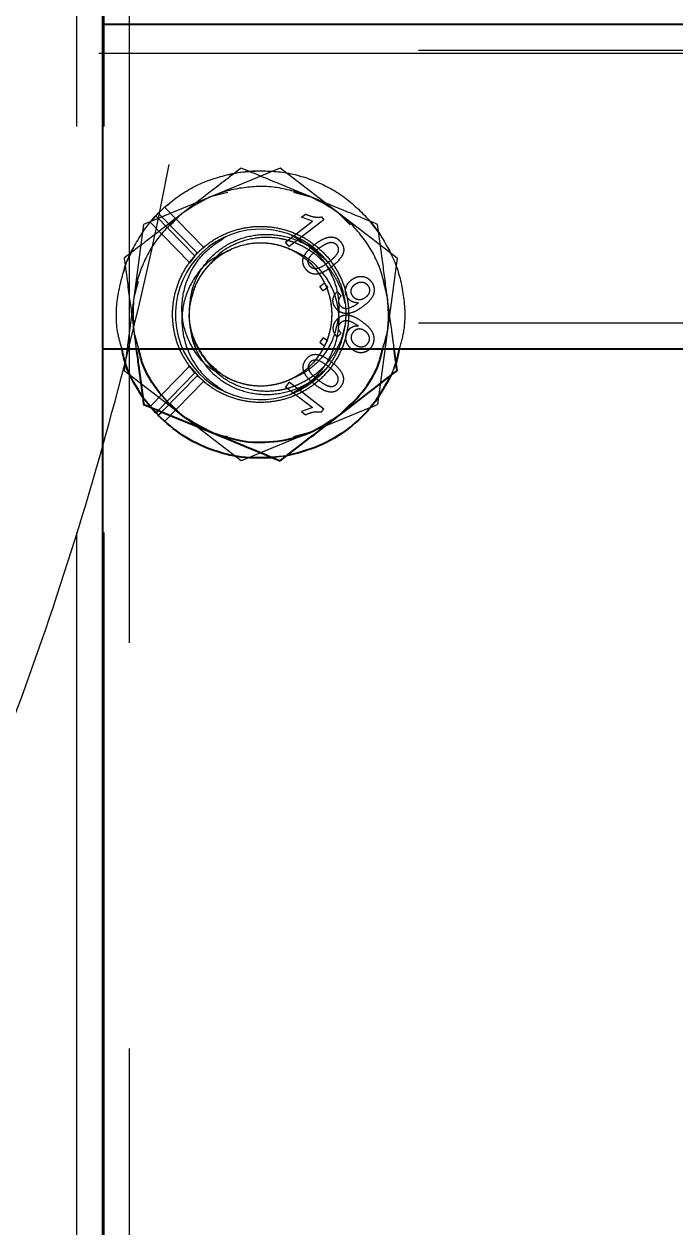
# Model space of a CAD drawing. Header units: millimetres. Extents: x 1293 to 41893, y 1011 to 26911.
# Drawn here: x 11724.6 to 11775.5, y 6624.8 to 6718.9 of the extents above; entities that cross this region are included whole.
import ezdxf

# ---------------------------------------------------------------- set-up
doc = ezdxf.new("R2010")
doc.units = ezdxf.units.MM
doc.header["$LTSCALE"] = 50
doc.linetypes.add('HIDDEN', pattern=[1.905, 1.27, -0.635])
doc.layers.add('CAPA_1', color=7, linetype='Continuous')
doc.layers.add('MAQUINAS', color=11, linetype='Continuous')
doc.styles.add('SLDTEXTSTYLE0', font='TXT', dxfattribs={"width": 0.75})
doc.dimstyles.new('SLDDIMSTYLE0', dxfattribs={"dimtxt": 100, "dimasz": 100, "dimexe": 0, "dimexo": 0.0625, "dimgap": 25, "dimtad": 2, "dimdec": 0, "dimlfac": 1.5, "dimrnd": 1e-09, "dimzin": 12, "dimdsep": 46, "dimtxsty": 'SLDTEXTSTYLE0', "dimsah": 1, "dimcen": 0.09, "dimadec": 0, "dimazin": 3, "dimtfac": 1, "dimtdec": 0, "dimtofl": 0, "dimtmove": 0, "dimatfit": 3, "dimfxl": 1, "dimfrac": 2, "dimtolj": 1, "dimtzin": 12, "dimarcsym": 0})

# ---------------------------------------------------------------- blocks, each defined once
blk = doc.blocks.new('_D_5')
at = {"layer": 'CAPA_1', "transparency": 16777216}
for p, q in [((11574.397, 7831.177), (17588.061, 7831.177)), ((17538.061, 7831.177), (17538.061, 4708.493)), ((16485.165, 4708.493), (17588.061, 4708.493))]:
    blk.add_line(p, q, dxfattribs=at)
for points in [[(17538.061, 7831.177), (17522.676, 7731.177), (17553.445, 7731.177)], [(17538.061, 4708.493), (17553.445, 4808.493), (17522.676, 4808.493)]]:
    blk.add_solid(points, dxfattribs=at)
at = {"layer": 'CAPA_1', "transparency": 16777216, "insert": (17409.154, 6122.057), "char_height": 100, "attachment_point": 1, "rotation": 90, "style": 'SLDTEXTSTYLE0'}
blk.add_mtext('4684', dxfattribs=at)
blk = doc.blocks.new('_D_15')
at = {"layer": 'CAPA_1', "transparency": 16777216}
for p, q in [((6530.125, 8742.377), (6530.125, 9415.646)), ((16745.162, 6492.001), (16745.162, 9415.646)), ((6530.125, 9365.646), (16745.162, 9365.646))]:
    blk.add_line(p, q, dxfattribs=at)
for points in [[(6530.125, 9365.646), (6630.125, 9350.262), (6630.125, 9381.031)], [(16745.162, 9365.646), (16645.162, 9381.031), (16645.162, 9350.262)]]:
    blk.add_solid(points, dxfattribs=at)
at = {"layer": 'CAPA_1', "transparency": 16777216, "insert": (11452.921, 9494.553), "char_height": 100, "attachment_point": 1, "style": 'SLDTEXTSTYLE0'}
blk.add_mtext('15323', dxfattribs=at)

msp = doc.modelspace()

# ---------------------------------------------------------------- linework, layer by layer
at = {"color": 1, "linetype": 'HIDDEN', "lineweight": 18}
for p, q in [((11728.6638163, 7060.1262403), (11728.6638163, 6289.4929069)), ((11730.7838163, 7060.1262403), (11730.7838163, 6289.4929069)), ((11732.8158163, 6289.4929069), (11732.8158163, 7060.1262403)), ((11984.4054871, 6716.5855382), (11668.9388204, 6716.5855382)), ((13057.151483, 6716.8275736), (11730.6958163, 6716.8275736)), ((13057.151483, 6695.4915736), (11730.6958163, 6695.4915736))]:
    msp.add_line(p, q, dxfattribs=at)
at = {"color": 7, "linetype": 'Continuous', "lineweight": 25}
for p, q in [((11730.6958163, 7060.1262403), (11730.6958163, 6289.4929069)), ((13055.031483, 6718.8595736), (11730.6958163, 6718.8595736)), ((13055.031483, 6693.4595736), (11730.6958163, 6693.4595736))]:
    msp.add_line(p, q, dxfattribs=at)
at = {"layer": 'MAQUINAS', "linetype": 'HIDDEN', "lineweight": 18}
for p, q in [((11744.5848455, 6707.6228082), (11733.9100596, 6703.2202773)), ((11740.5555086, 6707.0998635), (11741.2911571, 6707.2850493)), ((11741.0559846, 6707.2537224), (11742.0948456, 6707.3921073)), ((11741.5128073, 6707.314575), (11742.6355771, 6707.3740415)), ((11753.7349421, 6700.5794379), (11744.5848455, 6707.6228082)), ((11739.2474525, 6705.4215427), (11740.494105, 6705.7535401)), ((11745.6262073, 6705.7535401), (11746.8862248, 6705.4138537)), ((11735.0576472, 6704.0934968), (11735.5463845, 6704.5587791)), ((11735.5463845, 6704.5587791), (11735.9402145, 6704.8483422)), ((11738.6034915, 6701.4270801), (11735.5463845, 6704.5587791)), ((11734.4132438, 6703.3840875), (11737.4923837, 6700.229818)), ((11734.5461803, 6703.4822228), (11734.8618155, 6703.8905154)), ((11734.8618155, 6703.8905154), (11737.9189225, 6700.7588164)), ((11738.1109984, 6700.9656453), (11735.0576472, 6704.0934968)), ((11745.0137937, 6701.8359953), (11747.1283487, 6703.4636933)), ((11747.995178, 6703.5769087), (11745.2815897, 6701.4880993)), ((11746.2462354, 6703.7819405), (11746.566952, 6704.028815)), ((11747.1283487, 6703.4636933), (11746.2462354, 6703.7819405)), ((11747.8227843, 6703.8008667), (11747.995178, 6703.5769087)), ((11749.1598938, 6704.101123), (11750.0707382, 6703.187489)), ((11751.4736344, 6703.6157442), (11752.4074953, 6702.400596)), ((11751.650874, 6703.4509781), (11752.2901493, 6702.6204906)), ((11733.9100596, 6703.2202773), (11732.3853702, 6691.774376)), ((11732.6108455, 6700.3326349), (11733.1435609, 6701.3960519)), ((11738.6034915, 6701.4270801), (11738.1109984, 6700.9656453)), ((11738.7159743, 6701.5053336), (11738.6034915, 6701.4270801)), ((11741.0525356, 6701.3876672), (11740.9248067, 6701.3216555)), ((11745.2815897, 6701.4880993), (11745.0137937, 6701.8359953)), ((11746.7479172, 6701.6960313), (11747.1266479, 6701.4597177)), ((11747.2785382, 6701.3170203), (11747.1266479, 6701.4597177)), ((11732.4652668, 6699.9796512), (11732.8648524, 6700.9485237)), ((11737.9189225, 6700.7588164), (11737.5018243, 6700.1890732)), ((11753.7349421, 6700.5794379), (11752.2102528, 6689.1335366)), ((11732.356713, 6699.5061077), (11732.5351753, 6700.1491578)), ((11733.483523, 6698.7429581), (11733.1477149, 6697.4973266)), ((11747.6917544, 6698.3570359), (11748.0396503, 6698.624832)), ((11748.0396503, 6698.624832), (11748.3074464, 6698.276936)), ((11752.6367893, 6698.7429581), (11752.9426305, 6697.5945223)), ((11747.9595505, 6698.00914), (11747.6917544, 6698.3570359)), ((11748.3074464, 6698.276936), (11747.9595505, 6698.00914)), ((11749.0490264, 6697.961319), (11749.3516121, 6697.6402027)), ((11750.6611045, 6697.0388996), (11750.7261669, 6697.091579)), ((11733.1477149, 6694.8564872), (11733.3337954, 6693.4595736)), ((11733.524307, 6693.4595736), (11733.1477149, 6694.8564872)), ((11749.4985785, 6694.5717367), (11749.6619507, 6695.2772781)), ((11750.6611045, 6695.3149143), (11750.7261669, 6695.2622349)), ((11752.9725974, 6694.8564872), (11752.6367893, 6693.6108558)), ((11733.483523, 6693.6108558), (11733.1776818, 6694.7592916)), ((11747.9595505, 6694.3446739), (11747.6917544, 6693.996778)), ((11747.6917544, 6693.996778), (11748.0396503, 6693.7289819)), ((11748.3074464, 6694.0768778), (11747.9595505, 6694.3446739)), ((11749.0490264, 6694.3924949), (11749.3516121, 6694.7136112)), ((11738.5406818, 6692.961592), (11738.8542695, 6692.5242655)), ((11734.4132438, 6688.9697264), (11737.4923837, 6692.1239959)), ((11737.46932, 6692.1630695), (11738.2139635, 6691.3004024)), ((11737.9189225, 6691.5949975), (11737.4923837, 6692.1239959)), ((11753.6550455, 6692.3741627), (11753.2554599, 6691.4052902)), ((11753.775231, 6692.8984468), (11753.4239264, 6691.8137698)), ((11741.5354668, 6684.7310057), (11732.3853702, 6691.774376)), ((11735.0550973, 6688.6612963), (11737.9189225, 6691.5949975)), ((11738.1109984, 6691.3881686), (11735.3359889, 6688.5454501)), ((11746.8818145, 6690.7534225), (11747.3274836, 6691.0717542)), ((11748.0791367, 6691.7889371), (11747.1266479, 6690.8940962)), ((11753.3407338, 6691.6120533), (11752.9827316, 6690.9673646)), ((11738.6034915, 6690.9267338), (11735.5463845, 6687.7950348)), ((11745.2815897, 6690.8657145), (11745.0137937, 6690.5178186)), ((11745.0137937, 6690.5178186), (11747.1283487, 6688.8901206)), ((11747.995178, 6688.7769052), (11745.2815897, 6690.8657145)), ((11735.1175213, 6688.2117789), (11733.8279694, 6689.7497907)), ((11734.4132438, 6688.9697264), (11733.830163, 6689.7333233)), ((11736.9604185, 6688.2526908), (11736.0495741, 6689.1663249)), ((11750.0707382, 6689.1663249), (11749.2290842, 6688.3272408)), ((11751.650874, 6688.9028357), (11741.5354668, 6684.7310057)), ((11747.1283487, 6688.8901206), (11746.2462354, 6688.5718734)), ((11746.2462354, 6688.5718734), (11746.566952, 6688.3249989)), ((11747.8227843, 6688.5529472), (11747.995178, 6688.7769052)), ((11751.650874, 6688.9028357), (11752.2102528, 6689.1335366)), ((11746.8728598, 6686.9322711), (11745.6262073, 6686.6002738)), ((11745.1281802, 6685.1197214), (11743.5861383, 6684.9721302)), ((11745.0643277, 6685.1000915), (11744.0254667, 6684.9617065))]:
    msp.add_line(p, q, dxfattribs=at)
at = {"layer": 'MAQUINAS', "linetype": 'Continuous', "lineweight": 25}
for p, q in [((11753.7349421, 6691.774376), (11753.5104597, 6693.4595736)), ((11753.9038622, 6693.4595736), (11753.6550455, 6692.3741627)), ((11734.8618155, 6688.4632985), (11734.4132438, 6688.9697264)), ((11734.8618155, 6688.4632985), (11735.0550973, 6688.6612963)), ((11735.0576472, 6688.260317), (11735.3359889, 6688.5454501))]:
    msp.add_line(p, q, dxfattribs=at)
at = {"layer": 'MAQUINAS', "linetype": 'HIDDEN', "lineweight": 18}
msp.add_arc((11743.0601562, 6696.1769069), 6.6666667, 37.587605897, 307.587605897, dxfattribs=at)
for points in [[(11249.4863275, 6613.1026127), (11252.2660351, 6608.9542759), (11257.8254502, 6600.6576022), (11267.0327103, 6588.8302816), (11276.839491, 6577.5028465), (11287.27915, 6566.752474), (11298.3016344, 6556.601859), (11309.8768735, 6547.0859213), (11321.9672121, 6538.2338025), (11334.5349406, 6530.0735686), (11347.5404274, 6522.6308376), (11360.9427764, 6515.9290422), (11374.6998123, 6509.9892648), (11388.7682522, 6504.8301952), (11403.1038311, 6500.4680654), (11417.661444, 6496.9166004), (11432.3952874, 6494.1869743), (11447.2590031, 6492.2877757), (11462.2058243, 6491.22498), (11477.1887228, 6491.0019312), (11492.1605569, 6491.6193312), (11507.0742196, 6493.0752373), (11521.8827871, 6495.3650687), (11536.5396661, 6498.4816208), (11550.9987406, 6502.4150878), (11565.2145171, 6507.1530935), (11579.1422675, 6512.6807303), (11592.7381698, 6518.9806064), (11605.9594464, 6526.0328999), (11618.7644983, 6533.8154217), (11631.1130359, 6542.3036852), (11642.9662063, 6551.470983), (11654.286715, 6561.2884716), (11665.0389434, 6571.7252615), (11675.1890611, 6582.7485146), (11684.7051321, 6594.3235477), (11693.5572152, 6606.4139416), (11701.7174586, 6618.9816552), (11709.1601871, 6631.987146), (11715.8619831, 6645.3894939), (11721.8017604, 6659.1465301), (11726.96083, 6673.21497), (11731.3229598, 6687.5505489), (11734.8744249, 6702.1081618), (11737.6040509, 6716.8420052), (11739.5032496, 6731.7057208), (11740.5660453, 6746.6525421), (11740.7890938, 6761.6354404), (11740.1716949, 6776.6072752), (11738.7157848, 6791.5209354), (11736.4259682, 6806.3295124), (11733.3093609, 6820.9863557), (11729.3760999, 6835.4455635), (11724.6373254, 6849.6608427), (11719.1125578, 6863.590449), (11712.8019739, 6877.1794249), (11705.7896425, 6890.4265513), (11700.5018675, 6898.8989373), (11697.8579799, 6903.1351303)], [(11732.8648524, 6700.9485237), (11733.3001784, 6701.7334687), (11734.1708305, 6703.3033588), (11736.136774, 6705.171126), (11738.4453826, 6706.5937343), (11740.185784, 6707.0337264), (11741.0559846, 6707.2537224)], [(11742.0948456, 6707.3921073), (11742.9922909, 6707.4075765), (11744.7871816, 6707.4385147), (11747.3876873, 6706.6698413), (11749.7740065, 6705.3818317), (11751.0252515, 6704.094596), (11751.650874, 6703.4509781)], [(11746.8728598, 6705.4215427), (11746.0404265, 6705.6934749), (11744.37556, 6706.2373392), (11741.7264435, 6706.1891388), (11739.1570846, 6705.5421948), (11737.6926406, 6704.5814803), (11736.9604185, 6704.101123)], [(11752.9725974, 6697.4973266), (11752.7918809, 6698.354201), (11752.430448, 6700.0679499), (11751.064147, 6702.3380519), (11749.2191976, 6704.23971), (11747.6549724, 6705.0275985), (11746.8728598, 6705.4215427)], [(11736.9604185, 6704.101123), (11736.3087017, 6703.5161808), (11735.0052682, 6702.3462963), (11733.7224527, 6700.0279938), (11732.9980432, 6697.4793918), (11733.0978243, 6695.7307888), (11733.1477149, 6694.8564872)], [(11737.4923837, 6692.1239959), (11737.2528289, 6692.4947189), (11736.7737193, 6693.2361651), (11736.3408668, 6694.4962947), (11736.140224, 6695.8074858), (11736.1977878, 6697.1351161), (11736.5064527, 6698.4267696), (11737.0562141, 6699.6359583), (11737.8265129, 6700.7179901), (11738.7891406, 6701.6331758), (11739.9087001, 6702.3478687), (11741.1440603, 6702.8358124), (11742.4498265, 6703.0790763), (11743.7780193, 6703.0687222), (11745.0798343, 6702.8051303), (11746.3074368, 6702.2979863), (11747.415719, 6701.5659251), (11748.3639574, 6700.635846), (11749.1173091, 6699.5419245), (11749.6480925, 6698.3243564), (11749.9368042, 6697.027881), (11749.9728354, 6695.7001367), (11749.7548623, 6694.3899112), (11749.2908943, 6693.1453485), (11748.5979794, 6692.0121791), (11747.70158, 6691.0320426), (11746.6346281, 6690.240948), (11745.4363513, 6689.6679859), (11744.1506946, 6689.3341271), (11742.8252176, 6689.2519472), (11741.5074359, 6689.4233158), (11740.2502069, 6689.8462283), (11739.0831721, 6690.4891262), (11738.4350563, 6691.0884878), (11738.1109984, 6691.3881686)], [(11738.635167, 6692.7707312), (11738.2558706, 6693.4010804), (11737.4972779, 6694.6617789), (11737.3867945, 6696.9224387), (11738.091662, 6699.0323672), (11739.5658976, 6700.7175537), (11741.5686297, 6701.7087948), (11743.7993641, 6701.8585726), (11745.9173101, 6701.1431755), (11747.6003519, 6699.671764), (11748.5921543, 6697.6682648), (11748.7418317, 6695.4377749), (11748.0262749, 6693.3196182), (11746.5556024, 6691.6371744), (11744.5493072, 6690.6431906), (11742.3292621, 6690.5016409), (11740.1721221, 6691.1868682), (11739.1474854, 6692.2427768), (11738.635167, 6692.7707312)], [(11748.3429669, 6700.2433987), (11748.5902713, 6699.8815399), (11749.08488, 6699.1578222), (11749.5349127, 6697.915659), (11749.7676961, 6696.6151551), (11749.70218, 6695.7410197), (11749.6694219, 6695.303952)], [(11738.635167, 6692.7707312), (11738.4280198, 6693.0738314), (11738.0137255, 6693.680032), (11737.6367691, 6694.720493), (11737.4417849, 6695.8098214), (11737.4966626, 6696.5420149), (11737.5241014, 6696.9081117)]]:
    msp.add_open_spline(points, degree=3, dxfattribs=at)
for points, knots in [([(11741.5354668, 6707.6228082), (11740.7358052, 6707.0072613), (11739.2348568, 6705.8518926), (11737.6846978, 6704.6586437), (11736.9604185, 6704.101123)], [0, 0, 0, 0, 0.5327709195, 1, 1, 1, 1]), ([(11746.8728598, 6705.4215427), (11746.0278931, 6705.7700267), (11744.2194297, 6706.5158792), (11742.4683769, 6707.2380543), (11741.5354668, 6707.6228082)], [0, 0, 0, 0, 0.4672290805, 1, 1, 1, 1]), ([(11752.2102528, 6703.2202773), (11751.2773427, 6703.6050311), (11749.5262898, 6704.3272062), (11747.7178265, 6705.0730587), (11746.8728598, 6705.4215427)], [0, 0, 0, 0, 0.5327709195, 1, 1, 1, 1]), ([(11736.9604185, 6704.101123), (11736.2361392, 6703.5436024), (11734.6859803, 6702.3503535), (11733.1850319, 6701.1949847), (11732.3853702, 6700.5794379)], [0, 0, 0, 0, 0.4672290805, 1, 1, 1, 1]), ([(11737.0725502, 6704.1702923), (11737.0430689, 6704.153691), (11736.6295901, 6703.9208562), (11736.328861, 6703.5406169), (11736.0495741, 6703.187489)], [0, 0, 0, 0, 0.0713006586, 1, 1, 1, 1]), ([(11746.566952, 6704.028815), (11746.7678316, 6703.9422677), (11747.1688965, 6703.7694725), (11747.6050735, 6703.790414), (11747.8227843, 6703.8008667)], [0, 0, 0, 0, 0.5008657323, 1, 1, 1, 1]), ([(11737.5241014, 6696.9081117), (11737.5671567, 6697.2998), (11737.6522104, 6698.0735606), (11738.1639649, 6699.3899044), (11739.1073005, 6700.7060172), (11740.5679366, 6701.7908084), (11742.2351766, 6702.3891574), (11744.0012418, 6702.5068801), (11745.7294624, 6702.1199952), (11747.2313851, 6701.3485729), (11747.9967728, 6700.5875972), (11748.3429669, 6700.2433987)], [0, 0, 0, 0, 0.08167741326, 0.16134965292, 0.29103561645, 0.41314821695, 0.53422134276, 0.65476504264, 0.77634598374, 0.89883858743, 1, 1, 1, 1]), ([(11745.4569709, 6702.3978171), (11746.1480773, 6701.9835545), (11747.3367902, 6701.2710169), (11748.5804258, 6699.5254745), (11749.1854941, 6697.8507629), (11749.1696965, 6696.6863022), (11749.1639953, 6696.2660609)], [0, 0, 0, 0, 0.3146952276, 0.5412802636, 0.8344529944, 1, 1, 1, 1]), ([(11752.9725974, 6697.4973266), (11752.8519101, 6698.4033312), (11752.5936056, 6700.3424327), (11752.3435011, 6702.2199765), (11752.2102528, 6703.2202773)], [0, 0, 0, 0, 0.4672290805, 1, 1, 1, 1]), ([(11752.2901493, 6702.6204906), (11752.7531298, 6701.8508876), (11753.6790907, 6700.3116815), (11754.3007359, 6697.6771476), (11754.4099598, 6695.3359242), (11754.0402192, 6693.9651157), (11753.9038622, 6693.4595736)], [0, 0, 0, 0, 0.27899747189, 0.55799494378, 0.83699241568, 1, 1, 1, 1]), ([(11740.0067198, 6691.5066359), (11739.7110499, 6691.640792), (11738.7633517, 6692.0707967), (11737.6525752, 6693.5096224), (11736.8770478, 6695.5031284), (11736.8706066, 6697.6576487), (11737.5040997, 6699.4869595), (11738.6355477, 6701.1254432), (11739.7009191, 6701.8368141), (11740.3392819, 6702.2630624)], [0, 0, 0, 0, 0.0732264463, 0.2347095547, 0.3940996147, 0.5545736249, 0.7120391065, 0.8274559063, 1, 1, 1, 1]), ([(11738.635167, 6692.7707312), (11738.7993004, 6692.5744898), (11739.2093685, 6692.0842037), (11739.8067995, 6691.6168407), (11740.3535883, 6691.2873907), (11740.7381784, 6691.0908901), (11741.2269621, 6690.8917499), (11741.5960073, 6690.7841378), (11741.7984392, 6690.7371796), (11741.7987641, 6690.7371043), (11741.799247, 6690.7369923), (11741.8001218, 6690.7367896), (11741.8017235, 6690.7364188), (11741.8047102, 6690.7357285), (11741.8104467, 6690.7344067), (11741.8219771, 6690.7317664), (11741.8466748, 6690.7261816), (11741.9039109, 6690.7135942), (11742.0803556, 6690.6773594), (11742.6818635, 6690.5812466), (11743.3641518, 6690.5783788), (11744.026391, 6690.6735507), (11744.4065355, 6690.7517939), (11744.8323832, 6690.8742415), (11745.2086567, 6691.0183281), (11745.4370564, 6691.1231003), (11745.6658109, 6691.2351828), (11745.9565326, 6691.394618), (11746.355896, 6691.6605646), (11746.7310082, 6691.9597847), (11747.0606924, 6692.2726234), (11747.3817852, 6692.6295657), (11747.7102741, 6693.0647019), (11747.9629871, 6693.4897425), (11748.1029018, 6693.7766367), (11748.2086359, 6694.008212), (11748.3323433, 6694.315891), (11748.4725338, 6694.7749503), (11748.572842, 6695.2443793), (11748.6359516, 6695.7480837), (11748.651714, 6696.251053), (11748.6234451, 6696.715974), (11748.569266, 6697.1137966), (11748.5110011, 6697.3990438), (11748.4685154, 6697.5677738), (11748.4123257, 6697.7787831), (11748.3141323, 6698.0886377), (11748.1407509, 6698.5073948), (11747.9587793, 6698.866431), (11747.7789179, 6699.1687959), (11747.4899553, 6699.595728), (11747.0306765, 6700.1387949), (11746.3645003, 6700.7059414), (11745.7044944, 6701.1116841), (11745.0892898, 6701.391547), (11744.5035046, 6701.583333), (11743.912742, 6701.7059428), (11743.3117935, 6701.7660718), (11742.2746989, 6701.7587078), (11740.7953234, 6701.4040818), (11739.1776327, 6700.3348485), (11737.965975, 6698.7855162), (11737.6713928, 6697.533914), (11737.5241014, 6696.9081117)], [0, 0, 0, 0, 0.0250183393, 0.0625054019, 0.0734573844, 0.0875362356, 0.1047409226, 0.1250701816, 0.1250803607, 0.1250883983, 0.1251028381, 0.1251289002, 0.1251763229, 0.1252638223, 0.1254290511, 0.1257527371, 0.126422057, 0.1279084332, 0.1314910879, 0.1440579985, 0.187538546, 0.1974735942, 0.2095664057, 0.2255093013, 0.240804538, 0.2489692379, 0.2501056218, 0.265748455, 0.2813911902, 0.2970338277, 0.3126763678, 0.3258384144, 0.3440073869, 0.3659743424, 0.3741241396, 0.3752533995, 0.3909020105, 0.4065504226, 0.4221986369, 0.4378466545, 0.4561989405, 0.4713844309, 0.4834019797, 0.4954853143, 0.4998684357, 0.5004379052, 0.5168673871, 0.5316456932, 0.544772521, 0.5562476018, 0.5660707012, 0.5952358472, 0.6255591058, 0.65134778, 0.670842643, 0.6916214935, 0.7115649492, 0.7298045647, 0.7506541573, 0.8129902501, 0.8753265879, 0.937663171, 1, 1, 1, 1]), ([(11749.6694219, 6697.0498619), (11749.5925961, 6697.3612002), (11749.4389326, 6697.9839248), (11749.0748758, 6698.7799025), (11748.6523444, 6699.4803755), (11748.1608366, 6700.1154745), (11747.3752955, 6700.8876084), (11746.5572783, 6701.4211714), (11745.8329173, 6701.7446958), (11745.4297529, 6701.8949463), (11744.9879754, 6702.0250797), (11744.1316837, 6702.2033723), (11742.8382079, 6702.2406002), (11741.2032149, 6701.8083413), (11739.8832464, 6701.0768557), (11739.3125484, 6700.3693729), (11739.100753, 6700.1068145)], [0, 0, 0, 0, 0.0699532646, 0.1399173443, 0.1901926553, 0.248551045, 0.3148793671, 0.4302459983, 0.4592128132, 0.4882050122, 0.524204637, 0.5597299267, 0.6792719485, 0.802424344, 0.9266764407, 1, 1, 1, 1]), ([(11746.3806951, 6700.5292055), (11746.4253006, 6700.6431323), (11746.5145767, 6700.8711521), (11746.8198774, 6701.2583351), (11747.1015943, 6701.4924632), (11747.2893921, 6701.6485375)], [0, 0, 0, 0, 0.249753552, 0.499871473, 1, 1, 1, 1]), ([(11747.2893921, 6701.6485375), (11747.446057, 6701.7625139), (11747.7590004, 6701.9901856), (11748.2103581, 6702.1966551), (11748.5978773, 6702.2485662), (11748.8880509, 6702.1992668), (11749.1431118, 6702.0574458), (11749.2704341, 6701.9108164), (11749.3341584, 6701.837429)], [0, 0, 0, 0, 0.2504817087, 0.5003455958, 0.6317049057, 0.7502211388, 0.8749866995, 1, 1, 1, 1]), ([(11747.5582753, 6701.3014784), (11747.7110145, 6701.4126885), (11747.94011, 6701.5794939), (11748.275791, 6701.7603706), (11748.4615971, 6701.7988445), (11748.5543777, 6701.8180562)], [0, 0, 0, 0, 0.5003723119, 0.7505151407, 1, 1, 1, 1]), ([(11749.018123, 6701.6002177), (11749.0556325, 6701.5406584), (11749.1306497, 6701.4215426), (11749.1419219, 6701.2062647), (11749.0903355, 6701.0013955), (11748.858034, 6700.648679), (11748.5822551, 6700.431505), (11748.3616636, 6700.2577906)], [0, 0, 0, 0, 0.1247447425, 0.2494837578, 0.3744708184, 0.4996480989, 1, 1, 1, 1]), ([(11748.5543777, 6701.8180562), (11748.5988745, 6701.8164463), (11748.6878395, 6701.8132276), (11748.8158538, 6701.7718283), (11748.9308984, 6701.701425), (11748.9890446, 6701.6339575), (11749.018123, 6701.6002177)], [0, 0, 0, 0, 0.2501584562, 0.5001555724, 0.7500324303, 1, 1, 1, 1]), ([(11749.3341584, 6701.837429), (11749.3883662, 6701.7567672), (11749.4967372, 6701.5955097), (11749.5705471, 6701.3088636), (11749.5468336, 6701.0141647), (11749.2993032, 6700.4824365), (11748.9263797, 6700.1637353), (11748.6283725, 6699.9090578)], [0, 0, 0, 0, 0.125373348, 0.2506437386, 0.375697515, 0.5011131747, 1, 1, 1, 1]), ([(11732.3853702, 6700.5794379), (11732.5186186, 6699.5791371), (11732.7687231, 6697.7015933), (11733.0270275, 6695.7624918), (11733.1477149, 6694.8564872)], [0, 0, 0, 0, 0.5327709195, 1, 1, 1, 1]), ([(11740.6790344, 6701.1946376), (11740.1452982, 6700.9654892), (11738.9512501, 6700.4528499), (11737.6449912, 6698.8555054), (11736.8790867, 6696.847644), (11736.8700652, 6694.6969728), (11737.5041993, 6692.8667059), (11738.6355131, 6691.2284223), (11739.7009061, 6690.5170192), (11740.3392819, 6690.0907515)], [0, 0, 0, 0, 0.12345414514, 0.27618546634, 0.42693717465, 0.57871408703, 0.72764552193, 0.83680715805, 1, 1, 1, 1]), ([(11745.4569709, 6689.9559968), (11746.1471815, 6690.3702328), (11747.3343535, 6691.0827246), (11748.5878712, 6692.8285606), (11749.1723784, 6694.5538148), (11749.2317325, 6696.4860901), (11748.7247485, 6698.3882355), (11747.6106255, 6699.9038542), (11746.3982569, 6700.8304285), (11745.6922352, 6701.1266696), (11745.3392155, 6701.2747939)], [0, 0, 0, 0, 0.1658148828, 0.2852039547, 0.4396784994, 0.5380553636, 0.6848651293, 0.8410092991, 0.920502639, 1, 1, 1, 1]), ([(11746.5857805, 6699.7218401), (11746.5067986, 6699.8438028), (11746.3881746, 6700.0269805), (11746.3567586, 6700.2795923), (11746.3606066, 6700.4232119), (11746.373999, 6700.4938747), (11746.3806951, 6700.5292055)], [0, 0, 0, 0, 0.4987953461, 0.7491482596, 0.8745764119, 1, 1, 1, 1]), ([(11746.8988868, 6699.9628565), (11746.8619161, 6700.0226013), (11746.7879543, 6700.1421239), (11746.7807206, 6700.3565989), (11746.8285565, 6700.5617749), (11747.064701, 6700.9114773), (11747.3389312, 6701.1281622), (11747.5582753, 6701.3014784)], [0, 0, 0, 0, 0.1246963828, 0.2494616582, 0.3744323466, 0.4996371137, 1, 1, 1, 1]), ([(11732.2185845, 6693.4595736), (11732.0999106, 6693.867091), (11731.7311466, 6695.1333993), (11731.7521725, 6697.3950767), (11732.2275687, 6699.1181264), (11732.4652668, 6699.9796512)], [0, 0, 0, 0, 0.1917639669, 0.5958819835, 1, 1, 1, 1]), ([(11748.6283725, 6699.9090578), (11748.4719048, 6699.7950803), (11748.1593471, 6699.5674001), (11747.7119692, 6699.3640692), (11747.3257733, 6699.3102948), (11747.0347712, 6699.3567122), (11746.7763449, 6699.5017297), (11746.6493421, 6699.6484236), (11746.5857805, 6699.7218401)], [0, 0, 0, 0, 0.2504758129, 0.5003473544, 0.6257683408, 0.7501761831, 0.8749696966, 1, 1, 1, 1]), ([(11748.3616636, 6700.2577906), (11748.1380194, 6700.0898913), (11747.8584191, 6699.8799833), (11747.4598785, 6699.7426537), (11747.2492449, 6699.7473587), (11747.0443667, 6699.810751), (11746.9473662, 6699.9121693), (11746.8988868, 6699.9628565)], [0, 0, 0, 0, 0.5004095025, 0.6256126137, 0.7505796735, 0.875343692, 1, 1, 1, 1]), ([(11749.8934808, 6697.4400821), (11749.8546228, 6697.496743), (11749.7769331, 6697.6100264), (11749.7118457, 6697.8064107), (11749.6905838, 6698.0118933), (11749.7145406, 6698.216928), (11749.7787905, 6698.4141052), (11749.9146428, 6698.6547869), (11750.0705308, 6698.7917568), (11750.1741085, 6698.8827647)], [0, 0, 0, 0, 0.1250740585, 0.2500636243, 0.3732612247, 0.5001992382, 0.6242961009, 0.7503685137, 1, 1, 1, 1]), ([(11750.1741085, 6698.8827647), (11750.2953062, 6698.9635006), (11750.4779031, 6699.0851377), (11750.7618646, 6699.1524718), (11750.9807797, 6699.1586482), (11751.1942389, 6699.1195424), (11751.4656377, 6699.0105365), (11751.615114, 6698.8510362), (11751.7150328, 6698.7444167)], [0, 0, 0, 0, 0.2498688585, 0.3764535287, 0.5003476657, 0.6272386366, 0.7508240847, 1, 1, 1, 1]), ([(11750.4234226, 6698.5206421), (11750.5031726, 6698.5739978), (11750.6624624, 6698.6805687), (11750.9077736, 6698.7180132), (11751.0966841, 6698.6918906), (11751.2776361, 6698.6238009), (11751.3764324, 6698.5199987), (11751.4429328, 6698.4501287)], [0, 0, 0, 0, 0.2502503989, 0.4998417518, 0.6295762977, 0.7506653539, 1, 1, 1, 1]), ([(11751.7150328, 6698.7444167), (11751.7674507, 6698.6654813), (11751.8722706, 6698.5076343), (11751.9417258, 6698.2287519), (11751.9429775, 6697.9436709), (11751.8393013, 6697.5772177), (11751.5520624, 6697.1888917), (11751.2588868, 6696.9528217), (11751.1119214, 6696.8344826)], [0, 0, 0, 0, 0.1250635897, 0.2500895576, 0.3751100052, 0.5001693996, 0.7494409524, 1, 1, 1, 1]), ([(11748.9302514, 6696.6761198), (11748.8642686, 6696.7764766), (11748.7650491, 6696.9273849), (11748.7143654, 6697.1628949), (11748.7140201, 6697.4014878), (11748.8093249, 6697.6943131), (11748.9690419, 6697.8722234), (11749.0490264, 6697.961319)], [0, 0, 0, 0, 0.2498594906, 0.3757183909, 0.500481002, 0.7498462328, 1, 1, 1, 1]), ([(11749.3516121, 6697.6402027), (11749.3025084, 6697.5818399), (11749.213827, 6697.4764364), (11749.1476144, 6697.3138052), (11749.1393291, 6697.1827233), (11749.1584557, 6697.0805284), (11749.1969857, 6696.9835163), (11749.2371067, 6696.9273028), (11749.257166, 6696.8991979)], [0, 0, 0, 0, 0.2764767993, 0.4993179598, 0.6237184282, 0.7494961879, 0.8747561628, 1, 1, 1, 1]), ([(11750.2881813, 6697.575099), (11750.2386372, 6697.6507777), (11750.1644065, 6697.7641652), (11750.1316856, 6697.9424987), (11750.1377781, 6698.0772984), (11750.1729503, 6698.208127), (11750.254756, 6698.3696515), (11750.3561046, 6698.4603788), (11750.4234226, 6698.5206421)], [0, 0, 0, 0, 0.2495205461, 0.3738507838, 0.4998887841, 0.6240955932, 0.7503154422, 1, 1, 1, 1]), ([(11751.4429328, 6698.4501287), (11751.4919106, 6698.3719861), (11751.5651046, 6698.2552074), (11751.5847888, 6698.0714325), (11751.5673924, 6697.9353892), (11751.5215055, 6697.804918), (11751.4269441, 6697.6471879), (11751.3223776, 6697.5569761), (11751.252903, 6697.497039)], [0, 0, 0, 0, 0.2490168506, 0.3721383925, 0.4993654558, 0.6235619335, 0.7498926933, 1, 1, 1, 1]), ([(11751.1119214, 6696.8344826), (11750.9455622, 6696.7131442), (11750.6134091, 6696.4708797), (11750.1292847, 6696.2635778), (11749.7150281, 6696.2302963), (11749.4099386, 6696.2949343), (11749.1351146, 6696.4433582), (11748.9985583, 6696.5985109), (11748.9302514, 6696.6761198)], [0, 0, 0, 0, 0.2504849429, 0.5001185141, 0.6278991852, 0.7500923696, 0.8749936752, 1, 1, 1, 1]), ([(11749.257166, 6696.8991979), (11749.3013761, 6696.8499506), (11749.3897594, 6696.751497), (11749.5705693, 6696.6629115), (11749.768965, 6696.6322192), (11750.1581364, 6696.719301), (11750.4376499, 6696.8969109), (11750.6611045, 6697.0388996)], [0, 0, 0, 0, 0.1252073258, 0.2503100191, 0.3753386279, 0.5006201474, 1, 1, 1, 1]), ([(11750.7261669, 6697.091579), (11750.6476675, 6697.0885179), (11750.4901756, 6697.0823766), (11750.2618849, 6697.1505329), (11750.0508574, 6697.2628683), (11749.9458614, 6697.381099), (11749.8934808, 6697.4400821)], [0, 0, 0, 0, 0.2489431768, 0.4994502947, 0.7502849385, 1, 1, 1, 1]), ([(11751.252903, 6697.497039), (11751.1771523, 6697.4458975), (11751.0625391, 6697.3685188), (11750.8856986, 6697.3201143), (11750.747981, 6697.3135439), (11750.6141495, 6697.3373017), (11750.4440657, 6697.4072088), (11750.350659, 6697.5078094), (11750.2881813, 6697.575099)], [0, 0, 0, 0, 0.24997649069, 0.37822216712, 0.50034233219, 0.62745243068, 0.75081109269, 1, 1, 1, 1]), ([(11752.5965012, 6693.4595736), (11752.7462232, 6693.932322), (11753.1605758, 6695.2406433), (11753.0458611, 6696.6177947), (11752.9725974, 6697.4973266)], [0, 0, 0, 0, 0.3613397315, 1, 1, 1, 1]), ([(11753.5104597, 6693.4595736), (11753.4514784, 6693.9023488), (11753.2753883, 6695.2242635), (11753.0935374, 6696.5894255), (11752.9725974, 6697.4973266)], [0, 0, 0, 0, 0.3349498552, 1, 1, 1, 1]), ([(11749.1639953, 6696.087753), (11749.03187, 6695.3946128), (11748.7579757, 6693.957741), (11747.6058322, 6692.4503145), (11746.3991118, 6691.5233221), (11745.6925202, 6691.2271232), (11745.3392155, 6691.07902)], [0, 0, 0, 0, 0.3159019835, 0.6548613522, 0.8274263116, 1, 1, 1, 1]), ([(11751.1119214, 6695.5193312), (11750.9455619, 6695.6406695), (11750.6134082, 6695.8829335), (11750.129179, 6696.0902847), (11749.7149038, 6696.1235113), (11749.4098359, 6696.0588231), (11749.1351143, 6695.9104558), (11748.9985582, 6695.755303), (11748.9302514, 6695.677694)], [0, 0, 0, 0, 0.2504849259, 0.5001184801, 0.6280398822, 0.7500923866, 0.8749936837, 1, 1, 1, 1]), ([(11737.5241014, 6695.4457022), (11737.5671567, 6695.0540139), (11737.6522104, 6694.2802533), (11738.1639649, 6692.9639095), (11739.1073005, 6691.6477967), (11740.5679366, 6690.5630054), (11742.2351766, 6689.9646565), (11744.0012418, 6689.8469338), (11745.7294624, 6690.2338186), (11747.2313851, 6691.005241), (11747.9967728, 6691.7662167), (11748.3429669, 6692.1104152)], [0, 0, 0, 0, 0.0816774133, 0.1613496529, 0.2910356165, 0.4131482169, 0.5342213428, 0.6547650426, 0.7763459837, 0.8988385874, 1, 1, 1, 1]), ([(11749.6694219, 6695.303952), (11749.5925958, 6694.9926134), (11749.438932, 6694.3698889), (11749.0748756, 6693.5739111), (11748.6523445, 6692.8734384), (11748.1608366, 6692.2383394), (11747.3752957, 6691.4662057), (11746.5572775, 6690.9326416), (11745.832918, 6690.6091188), (11745.4297499, 6690.4588644), (11744.9879897, 6690.3287493), (11744.1315795, 6690.1503311), (11742.8397128, 6690.1148082), (11741.197594, 6690.5395169), (11739.6942827, 6691.4157558), (11738.9883169, 6692.3189303), (11738.635167, 6692.7707312)], [0, 0, 0, 0, 0.0665559257, 0.1331219772, 0.180955552, 0.2364796647, 0.2995866198, 0.4093502407, 0.4369102246, 0.4644943597, 0.498745591, 0.5325455244, 0.6462817497, 0.7634530038, 0.8816705499, 1, 1, 1, 1]), ([(11747.1266479, 6690.8940962), (11747.3602093, 6691.0878094), (11747.6610438, 6691.3373182), (11747.9591134, 6691.6539641), (11748.1435559, 6691.8602221), (11748.3556764, 6692.1192681), (11748.6093541, 6692.473438), (11748.9910116, 6693.0896149), (11749.4253671, 6694.0187041), (11749.5880705, 6694.8755368), (11749.6694219, 6695.303952)], [0, 0, 0, 0, 0.1741680577, 0.2243339503, 0.2498477307, 0.3332575432, 0.4166697768, 0.5000844782, 0.7500429764, 1, 1, 1, 1]), ([(11748.9302514, 6695.677694), (11748.8642719, 6695.5773368), (11748.7649944, 6695.426332), (11748.7143393, 6695.1908033), (11748.7140641, 6694.9522163), (11748.8093224, 6694.6595004), (11748.969041, 6694.4815903), (11749.0490264, 6694.3924949)], [0, 0, 0, 0, 0.2498591948, 0.3759561592, 0.5004815934, 0.749846529, 1, 1, 1, 1]), ([(11749.3516121, 6694.7136112), (11749.3024553, 6694.7720049), (11749.2137637, 6694.8773624), (11749.147431, 6695.0402857), (11749.1396279, 6695.1709913), (11749.1632574, 6695.3082721), (11749.2196469, 6695.3961475), (11749.257166, 6695.454616)], [0, 0, 0, 0, 0.2770742738, 0.4999140274, 0.6248342849, 0.7503808481, 1, 1, 1, 1]), ([(11749.257166, 6695.454616), (11749.3013761, 6695.5038633), (11749.3897594, 6695.6023169), (11749.5705693, 6695.6909024), (11749.768965, 6695.7215946), (11750.1581364, 6695.6345129), (11750.4376499, 6695.456903), (11750.6611045, 6695.3149143)], [0, 0, 0, 0, 0.1252073258, 0.2503100191, 0.3753386279, 0.5006201474, 1, 1, 1, 1]), ([(11749.8934808, 6694.9137318), (11749.8733133, 6694.8859958), (11749.8329767, 6694.8305217), (11749.7673649, 6694.7099762), (11749.7113663, 6694.54761), (11749.6907047, 6694.341709), (11749.7145598, 6694.1366779), (11749.7788489, 6693.939589), (11749.9147282, 6693.6989508), (11750.0705287, 6693.5620584), (11750.1741085, 6693.4710492)], [0, 0, 0, 0, 0.0626107389, 0.1252263593, 0.2501941382, 0.3735862588, 0.5002863049, 0.6245798583, 0.750412027, 1, 1, 1, 1]), ([(11750.7261669, 6695.2622349), (11750.6474764, 6695.2652925), (11750.4891812, 6695.2714432), (11750.2606483, 6695.2027067), (11750.050015, 6695.0901566), (11749.9456055, 6694.9724799), (11749.8934808, 6694.9137318)], [0, 0, 0, 0, 0.24954045915, 0.50197970724, 0.75137177366, 1, 1, 1, 1]), ([(11751.252903, 6694.8567749), (11751.1771522, 6694.9079175), (11751.062632, 6694.9852349), (11750.8858127, 6695.0336755), (11750.7482163, 6695.0402847), (11750.6142755, 6695.0165491), (11750.4441537, 6694.9466963), (11750.3506595, 6694.8460036), (11750.2881813, 6694.7787148)], [0, 0, 0, 0, 0.2499766017, 0.3779151287, 0.5003420213, 0.627106401, 0.7508109821, 1, 1, 1, 1]), ([(11751.7150328, 6693.6093972), (11751.7674507, 6693.6883325), (11751.8722706, 6693.8461795), (11751.9417258, 6694.125062), (11751.9429775, 6694.4101429), (11751.8393013, 6694.7765962), (11751.5520624, 6695.1649222), (11751.2588868, 6695.4009922), (11751.1119214, 6695.5193312)], [0, 0, 0, 0, 0.1250635897, 0.2500895576, 0.3751100052, 0.5001693996, 0.7494409524, 1, 1, 1, 1]), ([(11751.4429328, 6693.9036852), (11751.4919135, 6693.9818275), (11751.565054, 6694.0985133), (11751.58478, 6694.2822687), (11751.5674462, 6694.4182031), (11751.5215594, 6694.5487812), (11751.4270371, 6694.7065459), (11751.3223775, 6694.7968379), (11751.252903, 6694.8567749)], [0, 0, 0, 0, 0.249017166, 0.3718446562, 0.4993648037, 0.6232259432, 0.7498923764, 1, 1, 1, 1]), ([(11750.2881813, 6694.7787148), (11750.238637, 6694.7030362), (11750.16447, 6694.5897464), (11750.131693, 6694.4114358), (11750.1377451, 6694.2767366), (11750.1729016, 6694.1457904), (11750.2546786, 6693.9842384), (11750.3561066, 6693.8934359), (11750.4234226, 6693.8331718)], [0, 0, 0, 0, 0.2495203093, 0.3735284255, 0.4998883672, 0.623789863, 0.7503156792, 1, 1, 1, 1]), ([(11750.4234226, 6693.8331718), (11750.5031724, 6693.7798156), (11750.6624619, 6693.6732438), (11750.9076633, 6693.6358222), (11751.096574, 6693.6618903), (11751.277557, 6693.7299368), (11751.3764315, 6693.833817), (11751.4429328, 6693.9036852)], [0, 0, 0, 0, 0.250250228, 0.4998414106, 0.6292883971, 0.7506655241, 1, 1, 1, 1]), ([(11748.6283725, 6692.444756), (11748.4719046, 6692.558746), (11748.1593463, 6692.7864508), (11747.7116639, 6692.9897675), (11747.3254147, 6693.0437399), (11747.0344946, 6692.9968841), (11746.7763427, 6692.8520986), (11746.6493414, 6692.7053951), (11746.5857805, 6692.6319738)], [0, 0, 0, 0, 0.2504715078, 0.5003387545, 0.6261880614, 0.750180477, 0.8749718456, 1, 1, 1, 1]), ([(11750.1741085, 6693.4710492), (11750.2953064, 6693.3903148), (11750.4780008, 6693.2686151), (11750.7619833, 6693.2013206), (11750.9810208, 6693.1951844), (11751.1943663, 6693.2343082), (11751.4657279, 6693.3433694), (11751.6151147, 6693.5027767), (11751.7150328, 6693.6093972)], [0, 0, 0, 0, 0.24986877177, 0.37665403032, 0.50034782154, 0.62745937653, 0.75082417116, 1, 1, 1, 1]), ([(11746.5857805, 6692.6319738), (11746.5074775, 6692.5100761), (11746.3898731, 6692.3269959), (11746.3491999, 6692.0378398), (11746.3701965, 6691.895687), (11746.3806951, 6691.8246084)], [0, 0, 0, 0, 0.49903631309, 0.7495101716, 1, 1, 1, 1]), ([(11746.8988868, 6692.3909574), (11746.8619161, 6692.3312126), (11746.7879543, 6692.21169), (11746.7807206, 6691.997215), (11746.8285565, 6691.7920389), (11747.064701, 6691.4423366), (11747.3389312, 6691.2256517), (11747.5582753, 6691.0523354)], [0, 0, 0, 0, 0.1246963828, 0.2494616582, 0.3744323466, 0.4996371137, 1, 1, 1, 1]), ([(11748.3616636, 6692.0960233), (11748.1380194, 6692.2639226), (11747.8584191, 6692.4738306), (11747.4598785, 6692.6111602), (11747.2492449, 6692.6064552), (11747.0443667, 6692.5430629), (11746.9473662, 6692.4416446), (11746.8988868, 6692.3909574)], [0, 0, 0, 0, 0.5004095025, 0.6256126137, 0.7505796735, 0.875343692, 1, 1, 1, 1]), ([(11749.018123, 6690.7535962), (11749.0556325, 6690.8131555), (11749.1306497, 6690.9322712), (11749.1419219, 6691.1475492), (11749.0903355, 6691.3524184), (11748.858034, 6691.7051349), (11748.5822551, 6691.9223089), (11748.3616636, 6692.0960233)], [0, 0, 0, 0, 0.1247447425, 0.2494837578, 0.3744708184, 0.4996480989, 1, 1, 1, 1]), ([(11749.3341584, 6690.5163849), (11749.3883662, 6690.5970467), (11749.4967372, 6690.7583042), (11749.5705471, 6691.0449502), (11749.5468336, 6691.3396492), (11749.2993032, 6691.8713774), (11748.9263797, 6692.1900785), (11748.6283725, 6692.444756)], [0, 0, 0, 0, 0.125373348, 0.2506437386, 0.375697515, 0.5011131747, 1, 1, 1, 1]), ([(11746.3806951, 6691.8246084), (11746.4253006, 6691.7106816), (11746.5145767, 6691.4826618), (11746.8198774, 6691.0954788), (11747.1015943, 6690.8613506), (11747.2893921, 6690.7052764)], [0, 0, 0, 0, 0.249753552, 0.499871473, 1, 1, 1, 1]), ([(11747.5582753, 6691.0523354), (11747.7110145, 6690.9411254), (11747.94011, 6690.77432), (11748.275791, 6690.5934433), (11748.4615971, 6690.5549694), (11748.5543777, 6690.5357577)], [0, 0, 0, 0, 0.5003723119, 0.7505151407, 1, 1, 1, 1]), ([(11747.2893921, 6690.7052764), (11747.4460574, 6690.5912998), (11747.7590016, 6690.3636278), (11748.21047, 6690.1571074), (11748.5980132, 6690.1052393), (11748.8881615, 6690.1546112), (11749.143112, 6690.2963675), (11749.2704342, 6690.4429973), (11749.3341584, 6690.5163849)], [0, 0, 0, 0, 0.2504815493, 0.5003452774, 0.6318664681, 0.7502212978, 0.8749867791, 1, 1, 1, 1]), ([(11748.5543777, 6690.5357577), (11748.5988496, 6690.5373873), (11748.6877647, 6690.5406453), (11748.8161524, 6690.5817496), (11748.9108706, 6690.6413712), (11748.9761147, 6690.7018534), (11749.00412, 6690.7363482), (11749.018123, 6690.7535962)], [0, 0, 0, 0, 0.2500549443, 0.4999486155, 0.749722078, 0.8748570557, 1, 1, 1, 1]), ([(11746.566952, 6688.3249989), (11746.7678316, 6688.4115461), (11747.1688965, 6688.5843414), (11747.6050735, 6688.5633998), (11747.8227843, 6688.5529472)], [0, 0, 0, 0, 0.50086573232, 1, 1, 1, 1]), ([(11740.494105, 6686.6002738), (11740.0486438, 6686.6655794), (11739.5689824, 6686.7358987), (11739.1606021, 6686.9775644), (11739.1314844, 6686.9947954)], [0, 0, 0, 0, 0.9286993414, 1, 1, 1, 1])]:
    msp.add_open_spline(points, degree=3, knots=knots, dxfattribs=at)
at = {"layer": 'MAQUINAS', "linetype": 'Continuous', "lineweight": 25}
for points, knots in [([(11733.830163, 6689.7333233), (11733.3449116, 6690.4957799), (11732.6046727, 6691.6588887), (11732.3175044, 6692.998219), (11732.2185845, 6693.4595736)], [0, 0, 0, 0, 0.6555333789, 1, 1, 1, 1]), ([(11733.3337954, 6693.4595736), (11733.3920431, 6693.022306), (11733.5876611, 6691.5537942), (11733.777058, 6690.1319847), (11733.9100596, 6689.1335366)], [0, 0, 0, 0, 0.2977623705, 1, 1, 1, 1]), ([(11739.2474525, 6686.9322711), (11738.464051, 6687.3257454), (11736.8972478, 6688.1126939), (11735.0716327, 6690.0214021), (11733.8978415, 6691.8502897), (11733.6123378, 6693.0803138), (11733.524307, 6693.4595736)], [0, 0, 0, 0, 0.2902094516, 0.5804189032, 0.8706283547, 1, 1, 1, 1]), ([(11749.1598938, 6688.2526908), (11749.8036226, 6688.8394095), (11751.0910803, 6690.0128468), (11752.2291883, 6691.872314), (11752.5111385, 6693.090698), (11752.5965012, 6693.4595736)], [0, 0, 0, 0, 0.4108088222, 0.8216176443, 1, 1, 1, 1]), ([(11749.1598938, 6688.2526908), (11749.8841731, 6688.8102115), (11751.434332, 6690.0034604), (11752.9352804, 6691.1588291), (11753.7349421, 6691.774376)], [0, 0, 0, 0, 0.4672290805, 1, 1, 1, 1]), ([(11733.9100596, 6689.1335366), (11734.8429696, 6688.7487827), (11736.5940225, 6688.0266076), (11738.4024858, 6687.2807551), (11739.2474525, 6686.9322711)], [0, 0, 0, 0, 0.5327709195, 1, 1, 1, 1]), ([(11744.5848455, 6684.7310057), (11745.3845071, 6685.3465525), (11746.8854555, 6686.5019213), (11748.4356145, 6687.6951702), (11749.1598938, 6688.2526908)], [0, 0, 0, 0, 0.5327709195, 1, 1, 1, 1]), ([(11739.2474525, 6686.9322711), (11740.0924192, 6686.5837872), (11741.9008826, 6685.8379346), (11743.6519354, 6685.1157596), (11744.5848455, 6684.7310057)], [0, 0, 0, 0, 0.4672290805, 1, 1, 1, 1])]:
    msp.add_open_spline(points, degree=3, knots=knots, dxfattribs=at)
for points in [[(11753.2554599, 6691.4052902), (11752.8201339, 6690.6203452), (11751.9494818, 6689.0504551), (11749.9835383, 6687.1826879), (11747.6749297, 6685.7600796), (11745.9345283, 6685.3200875), (11745.0643277, 6685.1000915)], [(11744.0254667, 6684.9617065), (11743.2012925, 6684.9428551), (11741.5529442, 6684.9051521), (11739.1469945, 6685.5383283), (11736.9042062, 6686.6150857), (11735.6731669, 6687.7119066), (11735.0576472, 6688.260317)], [(11739.2474525, 6686.9322711), (11740.0798858, 6686.660339), (11741.7447523, 6686.1164747), (11744.3938688, 6686.1646751), (11746.9632277, 6686.811619), (11748.4276718, 6687.7723336), (11749.1598938, 6688.2526908)]]:
    msp.add_open_spline(points, degree=3, dxfattribs=at)

# ---------------------------------------------------------------- dimensions: what is measured, and where the dimension line sits
at = {"layer": 'CAPA_1'}
dim = msp.add_linear_dim(base=(16745.1618891, 9365.6463094), p1=(6530.1246702, 8678.8772747), p2=(16745.1618891, 6428.5014528), dimstyle='SLDDIMSTYLE0', dxfattribs=at)
dim.commit()
dim.dimension.update_dxf_attribs({"geometry": '_D_15', "text_midpoint": (11637.6432797, 9365.6463094), "dimtype": 160})
dim = msp.add_linear_dim(base=(17538.0605071, 4708.4929069), p1=(11510.8968592, 7831.1769069), p2=(16421.6646746, 4708.4929069), angle=90, dimstyle='SLDDIMSTYLE0', dxfattribs=at)
dim.commit()
dim.dimension.update_dxf_attribs({"geometry": '_D_5', "text_midpoint": (17538.0605071, 6269.8349069), "dimtype": 160})

doc.saveas('drawing.dxf')
